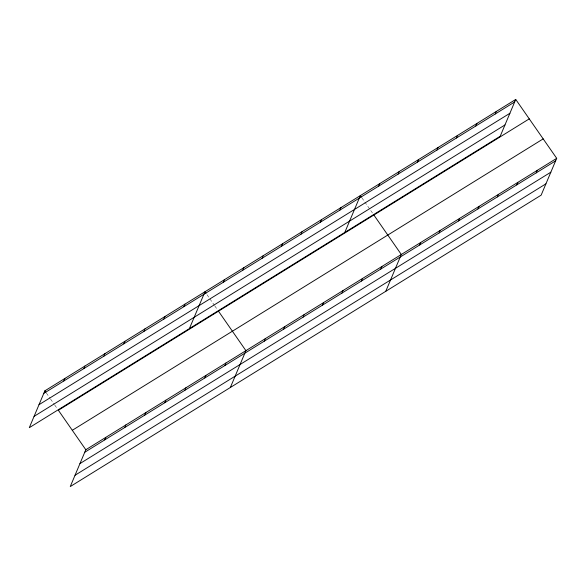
<?xml version="1.0" encoding="UTF-8"?>
<svg xmlns="http://www.w3.org/2000/svg" width="586" height="586" viewBox="0 0 586 586"><rect width="100%" height="100%" fill="white"/><g stroke="black" fill="none" stroke-linecap="round" stroke-linejoin="round"><path stroke-width="0.44" stroke-dasharray="2.93 2.2" d="M361.914 197.834L370.227 209.795M370.748 210.542L372.828 213.531M207.041 294.751L214.322 305.218M214.842 305.965L217.435 309.701M46.419 393.081L50.059 398.319M50.579 399.066L54.22 404.296M54.74 405.043L57.34 408.779"/><path stroke-width="0.88" d="M515.746 99.43L44.858 390.84L29.3 427.677L500.188 136.267L515.746 99.43L556.7 158.323L541.142 195.16L70.254 486.57L85.812 449.733L556.7 158.323M63.808 380.988L64.878 378.453M83.82 368.601L84.889 366.074M103.832 356.215L104.901 353.688M123.844 343.836L124.913 341.301M143.856 331.449L144.925 328.914M104.755 439.881L105.824 437.346M163.868 319.062L164.937 316.528M124.767 427.494L125.836 424.96M183.879 306.676L184.949 304.149M144.786 415.108L145.855 412.581M189.403 328.6L204.961 291.762L206.001 293.256M164.798 402.721L165.867 400.194M223.317 282.269L224.387 279.742M184.81 390.342L185.879 387.807M242.743 270.249L243.813 267.721M204.822 377.955L205.891 375.421M262.169 258.228L263.239 255.701M224.834 365.569L225.903 363.034M281.588 246.208L282.657 243.681M230.357 387.493L245.915 350.655L218.475 311.195M301.014 234.188L302.083 231.653M264.271 341.162L265.341 338.627M320.439 222.167L321.509 219.633M283.697 329.142L284.767 326.607M339.858 210.147L340.927 207.612M303.116 317.121L304.185 314.587M344.795 232.437L360.353 195.592L361.394 197.086M322.542 305.101L323.611 302.566M378.71 186.106L379.779 183.572M341.968 293.081L343.037 290.546M398.136 174.086L399.205 171.552M361.394 281.06L362.463 278.526M417.554 162.066L418.624 159.531M380.812 269.04L381.882 266.505M436.98 150.045L438.05 147.511M385.749 291.323L401.307 254.485L373.868 215.025M456.406 138.025L457.476 135.491M419.664 244.999L420.733 242.465M475.832 126.005L476.901 123.47M439.09 232.979L440.159 230.445M495.251 113.977L496.32 111.45M458.508 220.951L459.578 218.424M477.934 208.931L479.004 206.404M497.36 196.911L498.43 194.384M516.786 184.89L517.856 182.363M536.205 172.87L537.274 170.343M43.789 393.374L514.676 101.957M39.013 404.692L509.893 113.281M34.083 416.36L504.971 124.943M529.261 118.863L58.373 410.273L85.812 449.733M72.298 430.3L543.185 138.882M84.743 452.267L555.631 160.85M79.96 463.585L550.847 172.174M75.037 475.253L545.918 183.836M44.858 390.84L45.898 392.334"/></g></svg>
